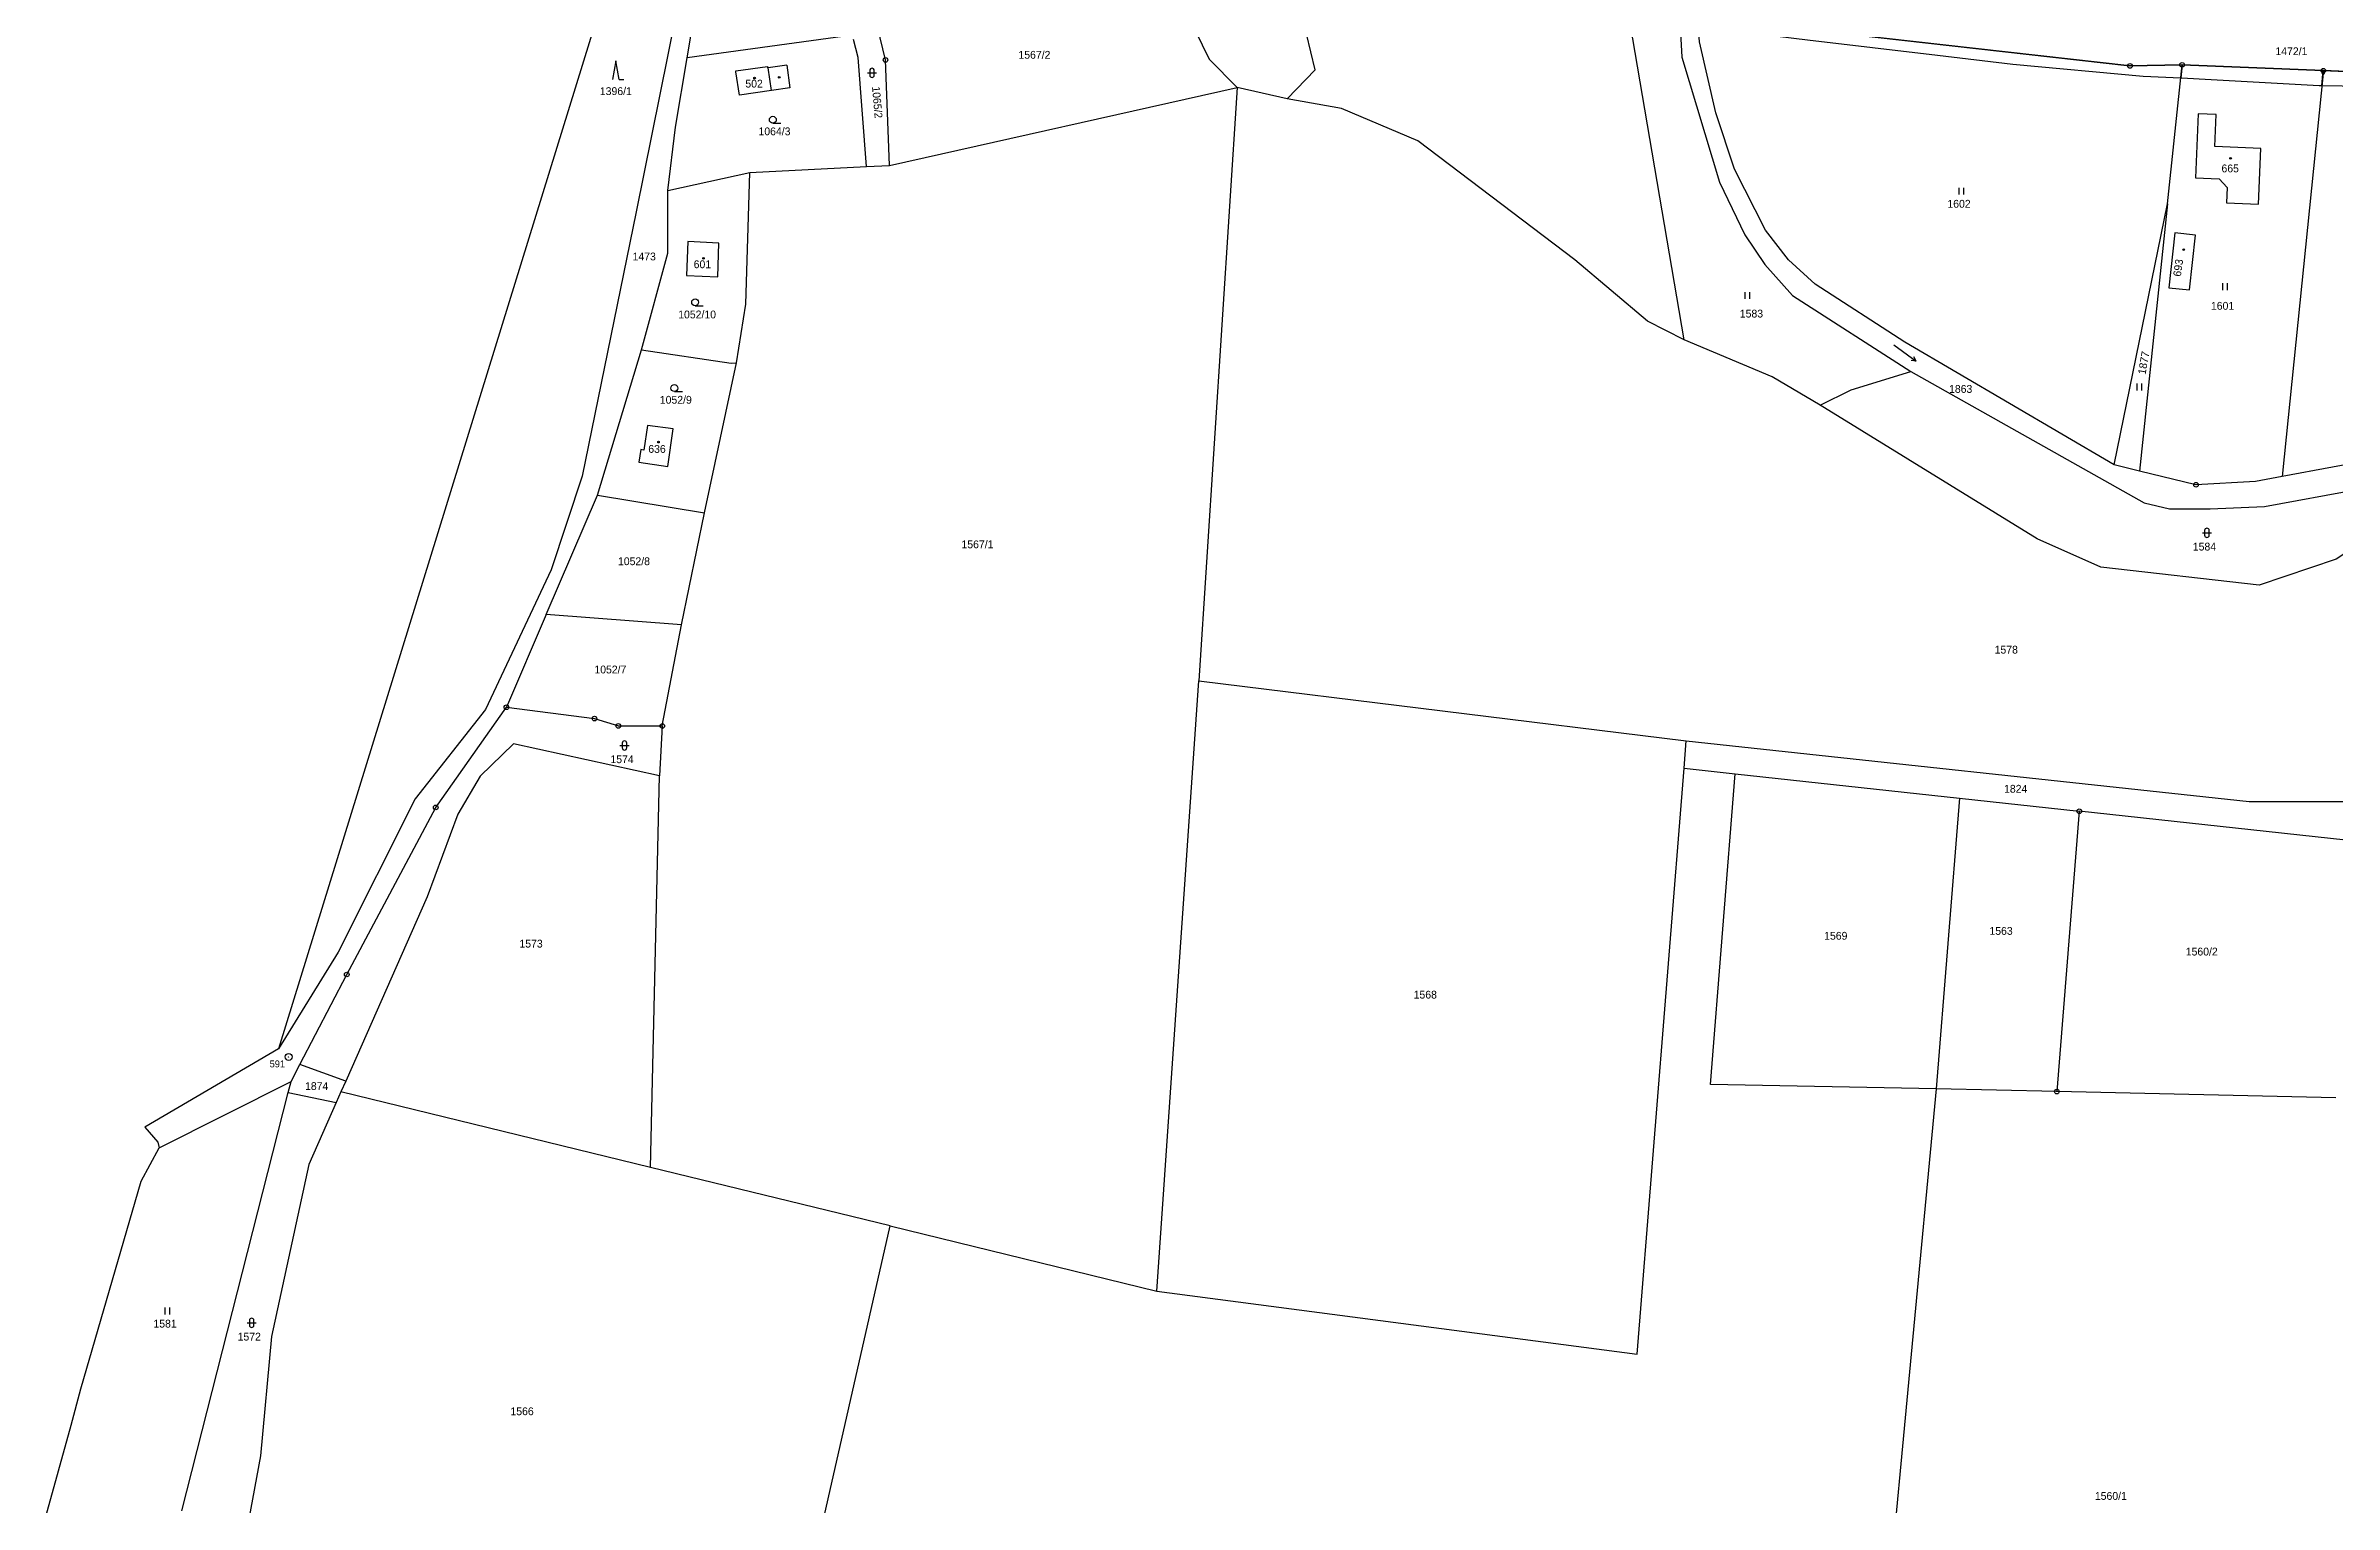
# Model space of a CAD drawing. Extents: x -820725 to -814908, y -1038210 to -1035296.
# Drawn here: x -819118.3 to -818620.6, y -1037160.7 to -1036843.4 of the extents above; entities that cross this region are included whole.
import ezdxf
from ezdxf.enums import TextEntityAlignment as Align

# ---------------------------------------------------------------- set-up
doc = ezdxf.new("R2010")
doc.units = 0
doc.header["$MEASUREMENT"] = 0
doc.linetypes.add('0_051C', pattern=[0])
for name, color, linetype in [('101', 1, 'CONTINUOUS'), ('1016', 1, 'CONTINUOUS'), ('105', 1, 'CONTINUOUS'), ('18', 1, 'CONTINUOUS'), ('21800', 1, 'CONTINUOUS'), ('21900', 1, 'CONTINUOUS'), ('23700', 1, 'CONTINUOUS'), ('304', 1, 'CONTINUOUS'), ('306', 1, 'CONTINUOUS'), ('308', 1, 'CONTINUOUS'), ('316', 1, 'CONTINUOUS'), ('402', 1, 'CONTINUOUS'), ('404', 1, 'CONTINUOUS'), ('802', 1, 'CONTINUOUS')]:
    doc.layers.add(name, color=color, linetype=linetype)

# ---------------------------------------------------------------- blocks, each defined once
blk = doc.blocks.new('4_02$0')
at = {"layer": '404', "color": 255, "linetype": 'Continuous'}
blk.add_circle((-0.01, 0), 0.175, dxfattribs=at)
blk = doc.blocks.new('3_16$4')
at = {"layer": '316', "color": 255, "linetype": 'Continuous'}
for p, q in [((-1, 1), (1, 1)), ((-0.5, 1.5), (-0.5, 0.5)), ((0.5, 0.5), (0.5, 1.5))]:
    blk.add_line(p, q, dxfattribs=at)
for centre, start, end in [((0, 1.5), 0, 180), ((0, 0.5), 180, 359.9879)]:
    blk.add_arc(centre, 0.5, start, end, dxfattribs=at)
blk = doc.blocks.new('3_06$2')
at = {"layer": '306', "color": 255, "linetype": 'Continuous'}
for p, q in [((-0.51, 0), (-0.51, 1.5)), ((0.49, 0), (0.49, 1.5))]:
    blk.add_line(p, q, dxfattribs=at)
blk = doc.blocks.new('8_02$6')
at = {"layer": '802', "color": 255, "linetype": 'Continuous'}
for p, q in [((3.02, -0.01), (2.04, 0.49)), ((-2.98, -0.01), (3.02, -0.01)), ((3.02, -0.01), (2.04, -0.51))]:
    blk.add_line(p, q, dxfattribs=at)
blk = doc.blocks.new('3_08$5')
at = {"layer": '308', "color": 255, "linetype": 'Continuous'}
for p, q in [((0, 4), (-0.75, 0)), ((0.75, 0), (0, 4)), ((0.75, 0), (1.75, 0))]:
    blk.add_line(p, q, dxfattribs=at)
blk = doc.blocks.new('3_04$3')
at = {"layer": '304', "color": 255, "linetype": 'Continuous'}
blk.add_line((0.01, 0), (1.76, 0), dxfattribs=at)
blk.add_circle((0.01, 0.75), 0.75, dxfattribs=at)
blk = doc.blocks.new('1_01$12')
at = {"layer": '101', "color": 3, "linetype": 'Continuous'}
for radius in [0.75, 0.03]:
    blk.add_circle((0, 0), radius, dxfattribs=at)
blk = doc.blocks.new('1_05$13')
at = {"layer": '105', "color": 3, "linetype": 'Continuous'}
for radius in [0.5, 0.0303]:
    blk.add_circle((0, 0), radius, dxfattribs=at)

msp = doc.modelspace()

# ---------------------------------------------------------------- linework, layer by layer
at = {"layer": '21800', "color": 255, "linetype": 'Continuous'}
msp.add_line((-818960.45, -1036853.11), (-818961.17, -1036848.17), dxfattribs=at)
at = {"layer": '21900', "color": 3, "linetype": 'Continuous'}
for p, q in [((-818980.63, -1036779.72), (-819025.1, -1036923.73)), ((-818978.8, -1036846.06), (-818976.99, -1036835.26)), ((-818762.01, -1036907.34), (-818774.26, -1036835.48)), ((-818981.31, -1036837.11), (-818989.9, -1036879.54)), ((-818942.85, -1036841.1), (-818978.8, -1036846.06)), ((-818935.68, -1036846.48), (-818937.39, -1036839.3)), ((-818759.09, -1036837.2), (-818665.06, -1036847.78)), ((-818981.32, -1036861.11), (-818978.8, -1036846.06)), ((-818941.59, -1036845.97), (-818942.6, -1036842.07)), ((-818939.81, -1036869.67), (-818941.59, -1036845.97)), ((-818968.22, -1036848.83), (-818961.34, -1036847.94)), ((-818968.19, -1036849.08), (-818968.22, -1036848.83)), ((-818967.43, -1036854.13), (-818968.19, -1036849.08)), ((-818961.34, -1036847.94), (-818961.31, -1036848.19)), ((-818961.17, -1036848.17), (-818961.31, -1036848.19)), ((-818957.1, -1036847.64), (-818961.17, -1036848.17)), ((-818957.1, -1036847.64), (-818956.46, -1036852.53)), ((-818934.81, -1036869.42), (-818935.68, -1036846.48)), ((-818665.06, -1036847.78), (-818653.71, -1036847.55)), ((-818656.87, -1036877.79), (-818653.71, -1036847.55)), ((-818653.71, -1036847.55), (-818623, -1036848.81)), ((-818623, -1036848.81), (-818592.32, -1036850.07)), ((-818960.45, -1036853.11), (-818967.43, -1036854.13)), ((-818956.46, -1036852.53), (-818960.45, -1036853.11)), ((-818934.81, -1036869.42), (-818859.23, -1036852.5)), ((-818859.23, -1036852.5), (-818867.54, -1036981.6)), ((-818848.3, -1036854.98), (-818859.23, -1036852.5)), ((-818650.2, -1036858.18), (-818650.79, -1036872.13)), ((-818646.29, -1036858.34), (-818650.2, -1036858.18)), ((-818646.56, -1036865.34), (-818646.29, -1036858.34)), ((-818983.01, -1036874.87), (-818981.32, -1036861.11)), ((-818636.58, -1036865.76), (-818646.56, -1036865.34)), ((-818637.1, -1036877.86), (-818636.58, -1036865.76)), ((-818983.01, -1036874.87), (-818965.2, -1036870.94)), ((-818966.02, -1036899.65), (-818965.2, -1036870.94)), ((-818965.2, -1036870.94), (-818939.81, -1036869.67)), ((-818939.81, -1036869.67), (-818934.81, -1036869.42)), ((-818982.99, -1036888.49), (-818983.01, -1036874.87)), ((-818650.79, -1036872.13), (-818645.66, -1036872.37)), ((-818645.66, -1036872.37), (-818643.94, -1036874.27)), ((-818643.94, -1036874.27), (-818644.06, -1036877.57)), ((-818989.9, -1036879.54), (-819001.62, -1036937.06)), ((-818668.5, -1036934.57), (-818656.87, -1036877.79)), ((-818656.87, -1036877.79), (-818662.94, -1036935.93)), ((-818644.06, -1036877.57), (-818637.1, -1036877.86)), ((-818988.76, -1036909.53), (-818982.99, -1036888.49)), ((-818978.64, -1036886), (-818978.92, -1036893.39)), ((-818971.89, -1036886.31), (-818978.64, -1036886)), ((-818972.16, -1036893.67), (-818971.89, -1036886.31)), ((-818978.92, -1036893.39), (-818972.16, -1036893.67)), ((-818968.1, -1036912.35), (-818966.02, -1036899.65)), ((-818998.28, -1036941.15), (-818988.76, -1036909.53)), ((-818988.76, -1036909.53), (-818969.21, -1036912.44)), ((-818975.03, -1036945), (-818968.1, -1036912.35)), ((-818969.21, -1036912.44), (-818968.1, -1036912.35)), ((-819025.1, -1036923.73), (-819067.67, -1037061.6)), ((-818987.4, -1036925.98), (-818988.19, -1036931.38)), ((-818981.87, -1036926.74), (-818987.4, -1036925.98)), ((-818983, -1036934.9), (-818981.87, -1036926.74)), ((-818988.91, -1036931.27), (-818989.3, -1036933.98)), ((-818989.3, -1036933.98), (-818983, -1036934.9)), ((-818988.19, -1036931.38), (-818988.91, -1036931.27)), ((-818662.94, -1036935.93), (-818668.5, -1036934.57)), ((-818600.5, -1036931.23), (-818631.96, -1036937.11)), ((-819001.62, -1036937.06), (-819008.37, -1036957.41)), ((-818650.69, -1036938.91), (-818662.94, -1036935.93)), ((-819009.43, -1036967.13), (-818998.28, -1036941.15)), ((-818998.28, -1036941.15), (-818975.03, -1036945)), ((-818980.04, -1036969.4), (-818975.03, -1036945)), ((-819008.37, -1036957.41), (-819022.67, -1036987.82)), ((-819009.43, -1036967.13), (-819018.1, -1036987.32)), ((-818980.04, -1036969.4), (-819009.43, -1036967.13)), ((-818984.22, -1036991.39), (-818980.04, -1036969.4)), ((-818876.65, -1037114.35), (-818867.54, -1036981.6)), ((-818867.54, -1036981.6), (-818761.54, -1036994.61)), ((-819022.67, -1036987.82), (-819037.96, -1037007.26)), ((-819033.47, -1037009.1), (-819018.1, -1036987.32)), ((-819018.1, -1036987.32), (-818998.96, -1036989.78)), ((-818998.96, -1036989.78), (-818993.75, -1036991.37)), ((-818993.75, -1036991.37), (-818984.22, -1036991.39)), ((-818984.22, -1036991.39), (-818984.8, -1037002.26)), ((-818762.02, -1037000.6), (-818761.54, -1036994.61)), ((-818986.78, -1037087.42), (-818984.8, -1037002.26)), ((-818762.02, -1037000.6), (-818750.88, -1037001.81)), ((-818750.88, -1037001.81), (-818702.15, -1037007.09)), ((-819037.96, -1037007.26), (-819054.68, -1037040.58)), ((-819052.83, -1037045.46), (-819033.47, -1037009.1)), ((-818702.15, -1037007.09), (-818707.22, -1037070.32)), ((-818702.15, -1037007.09), (-818676.06, -1037009.93)), ((-818676.06, -1037009.93), (-818680.95, -1037070.92)), ((-818618.13, -1037016.21), (-818676.06, -1037009.93)), ((-819054.68, -1037040.58), (-819067.67, -1037061.6)), ((-819063.03, -1037065.04), (-819052.83, -1037045.46)), ((-819067.67, -1037061.6), (-819096.73, -1037078.7)), ((-819064.94, -1037068.72), (-819063.03, -1037065.04)), ((-819053.06, -1037068.64), (-819063.03, -1037065.04)), ((-819093.64, -1037083.17), (-819064.94, -1037068.72)), ((-819065.55, -1037071.15), (-819064.94, -1037068.72)), ((-819053.06, -1037068.64), (-819054.08, -1037070.96)), ((-819088.7, -1037162.14), (-819065.55, -1037071.15)), ((-819065.55, -1037071.15), (-819055.11, -1037073.28)), ((-819054.08, -1037070.96), (-819055.11, -1037073.28)), ((-818986.78, -1037087.42), (-819054.08, -1037070.96)), ((-818680.95, -1037070.92), (-818707.22, -1037070.32)), ((-818620.3, -1037072.3), (-818680.95, -1037070.92)), ((-819096.73, -1037078.7), (-819093.93, -1037081.93)), ((-819097.5, -1037090.4), (-819093.64, -1037083.17)), ((-819093.93, -1037081.93), (-819093.64, -1037083.17)), ((-818934.67, -1037100.17), (-818986.78, -1037087.42)), ((-819110.62, -1037135.59), (-819097.5, -1037090.4)), ((-818934.67, -1037100.17), (-818876.65, -1037114.35)), ((-819112.78, -1037143.49), (-819110.62, -1037135.59)), ((-819118.28, -1037163.36), (-819112.78, -1037143.49))]:
    msp.add_line(p, q, dxfattribs=at)
for points in [[(-818848.3, -1036854.98), (-818842.26, -1036848.61), (-818845.07, -1036836.86), (-818855.14, -1036827.81), (-818866.77, -1036830.94), (-818869.75, -1036837.07)], [(-818869.75, -1036837.07), (-818865.28, -1036846.31), (-818859.23, -1036852.5)], [(-818762.99, -1036836.68), (-818762.52, -1036845.91), (-818754.28, -1036873.05), (-818748.81, -1036884.51), (-818744.46, -1036891.02), (-818738.44, -1036897.72), (-818712.67, -1036914.27)], [(-818668.5, -1036934.57), (-818714.04, -1036907.9), (-818733.54, -1036895.28), (-818739.29, -1036889.95), (-818744.3, -1036883.53), (-818751.03, -1036870.22), (-818755.14, -1036858), (-818758.63, -1036842.57), (-818759.09, -1036837.2)], [(-818623, -1036848.81), (-818623.06, -1036849.4), (-818631.96, -1036937.11)], [(-818762.01, -1036907.34), (-818769.93, -1036903.31), (-818785.79, -1036889.96), (-818819.9, -1036864.07), (-818836.54, -1036857.07), (-818848.3, -1036854.98)], [(-818656.58, -1036896.05), (-818652.11, -1036896.52), (-818650.81, -1036884.61), (-818655.27, -1036884.1), (-818656.58, -1036896.05)], [(-818732.45, -1036921.57), (-818742.85, -1036915.43), (-818762.01, -1036907.34)], [(-818732.45, -1036921.57), (-818725.67, -1036918.26), (-818712.67, -1036914.27)], [(-818712.67, -1036914.27), (-818661.98, -1036942.82), (-818656.43, -1036944.15), (-818647.61, -1036944.16), (-818635.81, -1036943.61), (-818615.26, -1036939.83), (-818606.43, -1036937.21), (-818596.12, -1036934.73), (-818569.62, -1036930.3)], [(-818570.77, -1036938.63), (-818606.85, -1036948.08), (-818613.73, -1036950.88), (-818620.23, -1036955.08), (-818636.96, -1036960.75), (-818671.37, -1036956.83), (-818685.2, -1036950.64), (-818732.45, -1036921.57)], [(-818631.96, -1036937.11), (-818637.76, -1036938.19), (-818650.69, -1036938.91)], [(-818984.8, -1037002.26), (-819016.55, -1036995.26), (-819023.81, -1037002.27), (-819028.67, -1037010.59), (-819035.34, -1037028.53), (-819053.06, -1037068.64)], [(-818761.54, -1036994.61), (-818639.16, -1037007.82), (-818617.81, -1037007.81)], [(-818876.65, -1037114.35), (-818772.24, -1037128.05), (-818762.02, -1037000.6)], [(-818707.22, -1037070.32), (-818756.3, -1037069.37), (-818750.88, -1037001.81)], [(-819055.11, -1037073.28), (-819061.07, -1037086.79), (-819069.22, -1037124.19), (-819071.56, -1037150.17), (-819075.41, -1037170.96)], [(-818707.22, -1037070.32), (-818718.03, -1037185.79), (-818728.84, -1037301.26)], [(-818938.72, -1037243.61), (-818965.77, -1037237.13), (-818934.67, -1037100.17)]]:
    msp.add_lwpolyline(points, dxfattribs=at)
at = {"layer": '23700', "color": 255, "linetype": '0_051C'}
for points in [[(-818752.37, -1036839.98), (-818735.18, -1036842.08), (-818706.93, -1036845.42), (-818690.5, -1036847.37), (-818662.16, -1036849.99), (-818654.01, -1036850.38), (-818653.71, -1036847.55), (-818665.06, -1036847.78), (-818752.18, -1036837.99), (-818752.37, -1036839.98)], [(-818654.01, -1036850.38), (-818653.74, -1036850.39), (-818650, -1036850.57), (-818623.94, -1036852.01), (-818623.33, -1036852.02), (-818623, -1036848.81), (-818653.71, -1036847.55), (-818654.01, -1036850.38)], [(-818623, -1036848.81), (-818623.33, -1036852.02), (-818592.57, -1036852.53), (-818592.32, -1036850.07), (-818623, -1036848.81)], [(-818623.28, -1036848.8), (-818623.32, -1036849.38), (-818623.06, -1036849.4), (-818623, -1036848.81), (-818623.28, -1036848.8)], [(-818623, -1036848.81), (-818623.06, -1036849.4), (-818622.72, -1036849.42), (-818622.68, -1036848.82), (-818623, -1036848.81)]]:
    msp.add_lwpolyline(points, close=True, dxfattribs=at)

# ---------------------------------------------------------------- block references
at = {"layer": '101', "color": 0, "linetype": 'ByBlock'}
msp.add_blockref('1_01$12', (-819065.46, -1037063.38), dxfattribs=at)
at = {"layer": '105', "color": 0, "linetype": 'ByBlock'}
for p in [(-818935.68, -1036846.48), (-818665.06, -1036847.78), (-818653.71, -1036847.55), (-818623, -1036848.81), (-818650.69, -1036938.91), (-819018.1, -1036987.32), (-818998.96, -1036989.78), (-818993.75, -1036991.37), (-818984.22, -1036991.39), (-819033.47, -1037009.1), (-818676.06, -1037009.93), (-819052.83, -1037045.46), (-818680.95, -1037070.92)]:
    msp.add_blockref('1_05$13', p, dxfattribs=at)
at = {"layer": '304', "color": 0, "linetype": 'ByBlock'}
for p in [(-818960.18, -1036860.25), (-818977.08, -1036899.95), (-818981.58, -1036918.61)]:
    msp.add_blockref('3_04$3', p, dxfattribs=at)
at = {"layer": '306', "color": 0, "linetype": 'ByBlock'}
for p in [(-818701.68, -1036875.78), (-818644.32, -1036896.58), (-818748.19, -1036898.49), (-818662.99, -1036918.4), (-819091.8, -1037119.42)]:
    msp.add_blockref('3_06$2', p, dxfattribs=at)
at = {"layer": '308', "color": 0, "linetype": 'ByBlock'}
msp.add_blockref('3_08$5', (-818994.31, -1036850.71), dxfattribs=at)
at = {"layer": '316', "color": 0, "linetype": 'ByBlock'}
for p in [(-818938.6, -1036850.3), (-818648.31, -1036950.36), (-818992.42, -1036996.62), (-819073.5, -1037122.24)]:
    msp.add_blockref('3_16$4', p, dxfattribs=at)
at = {"layer": '402', "color": 0, "linetype": 'ByBlock'}
msp.add_blockref('4_02$0', (-818958.77, -1036850.25), dxfattribs=at)
at = {"layer": '404', "color": 0, "linetype": 'ByBlock'}
for p in [(-818964.14, -1036850.44), (-818643.17, -1036867.91), (-818975.24, -1036889.66), (-818653.34, -1036887.75), (-818985.02, -1036929.63)]:
    msp.add_blockref('4_02$0', p, dxfattribs=at)
at = {"layer": '802', "color": 0, "linetype": 'ByBlock', "rotation": 324}
msp.add_blockref('8_02$6', (-818714, -1036910.24), dxfattribs=at)

# ---------------------------------------------------------------- texts
at = {"layer": '1016', "color": 174, "linetype": 'Continuous'}
msp.add_text('591', height=1.5, dxfattribs=at).set_placement((-819066.25, -1037064.9), align=Align.MIDDLE_RIGHT)
at = {"layer": '18', "color": 255, "linetype": 'Continuous'}
msp.add_text('1567/2', height=1.7, dxfattribs=at).set_placement((-818906.76, -1036846.73), align=Align.BOTTOM_LEFT)
for s, p in [('1472/1', (-818629.94, -1036845.95)), ('502', (-818964.25, -1036853)), ('1396/1', (-818994.31, -1036854.63)), ('1064/3', (-818959.81, -1036863.38)), ('1473', (-818988.14, -1036890.6)), ('601', (-818975.49, -1036892.3)), ('1052/10', (-818976.64, -1036903.22)), ('1052/9', (-818981.27, -1036921.78)), ('636', (-818985.36, -1036932.47)), ('1052/8', (-818990.37, -1036956.91)), ('1052/7', (-818995.5, -1036980.46)), ('1560/2', (-818649.44, -1037041.83)), ('1560/1', (-818669.2, -1037160.26))]:
    msp.add_text(s, height=1.7, dxfattribs=at).set_placement(p, align=Align.BOTTOM_CENTER)
msp.add_text('1065/2', height=1.7, rotation=275, dxfattribs=at).set_placement((-818938.81, -1036855.82), align=Align.BOTTOM_CENTER)
for s, p in [('665', (-818643.25, -1036870.08)), ('1602', (-818702.22, -1036877.78)), ('1583', (-818747.36, -1036901.67)), ('1601', (-818644.91, -1036899.98)), ('1863', (-818701.86, -1036918.06)), ('1567/1', (-818915.67, -1036951.87)), ('1584', (-818648.85, -1036952.36)), ('1578', (-818691.95, -1036974.79)), ('1574', (-818992.96, -1036998.62)), ('1824', (-818689.9, -1037005.05)), ('1563', (-818693.08, -1037035.97)), ('1573', (-819012.75, -1037038.74)), ('1569', (-818729.02, -1037037.03)), ('1568', (-818818.29, -1037049.84)), ('1874', (-819059.37, -1037069.73)), ('1581', (-819092.34, -1037121.42)), ('1572', (-819074.03, -1037124.24)), ('1566', (-819014.7, -1037140.48))]:
    msp.add_text(s, height=1.7, dxfattribs=at).set_placement(p, align=Align.MIDDLE_CENTER)
msp.add_text('693', height=1.7, rotation=82, dxfattribs=at).set_placement((-818653.49, -1036893.77), align=Align.BOTTOM_LEFT)
msp.add_text('1877', height=1.7, rotation=80, dxfattribs=at).set_placement((-818662.07, -1036912.39), align=Align.MIDDLE_CENTER)

doc.saveas('drawing.dxf')
